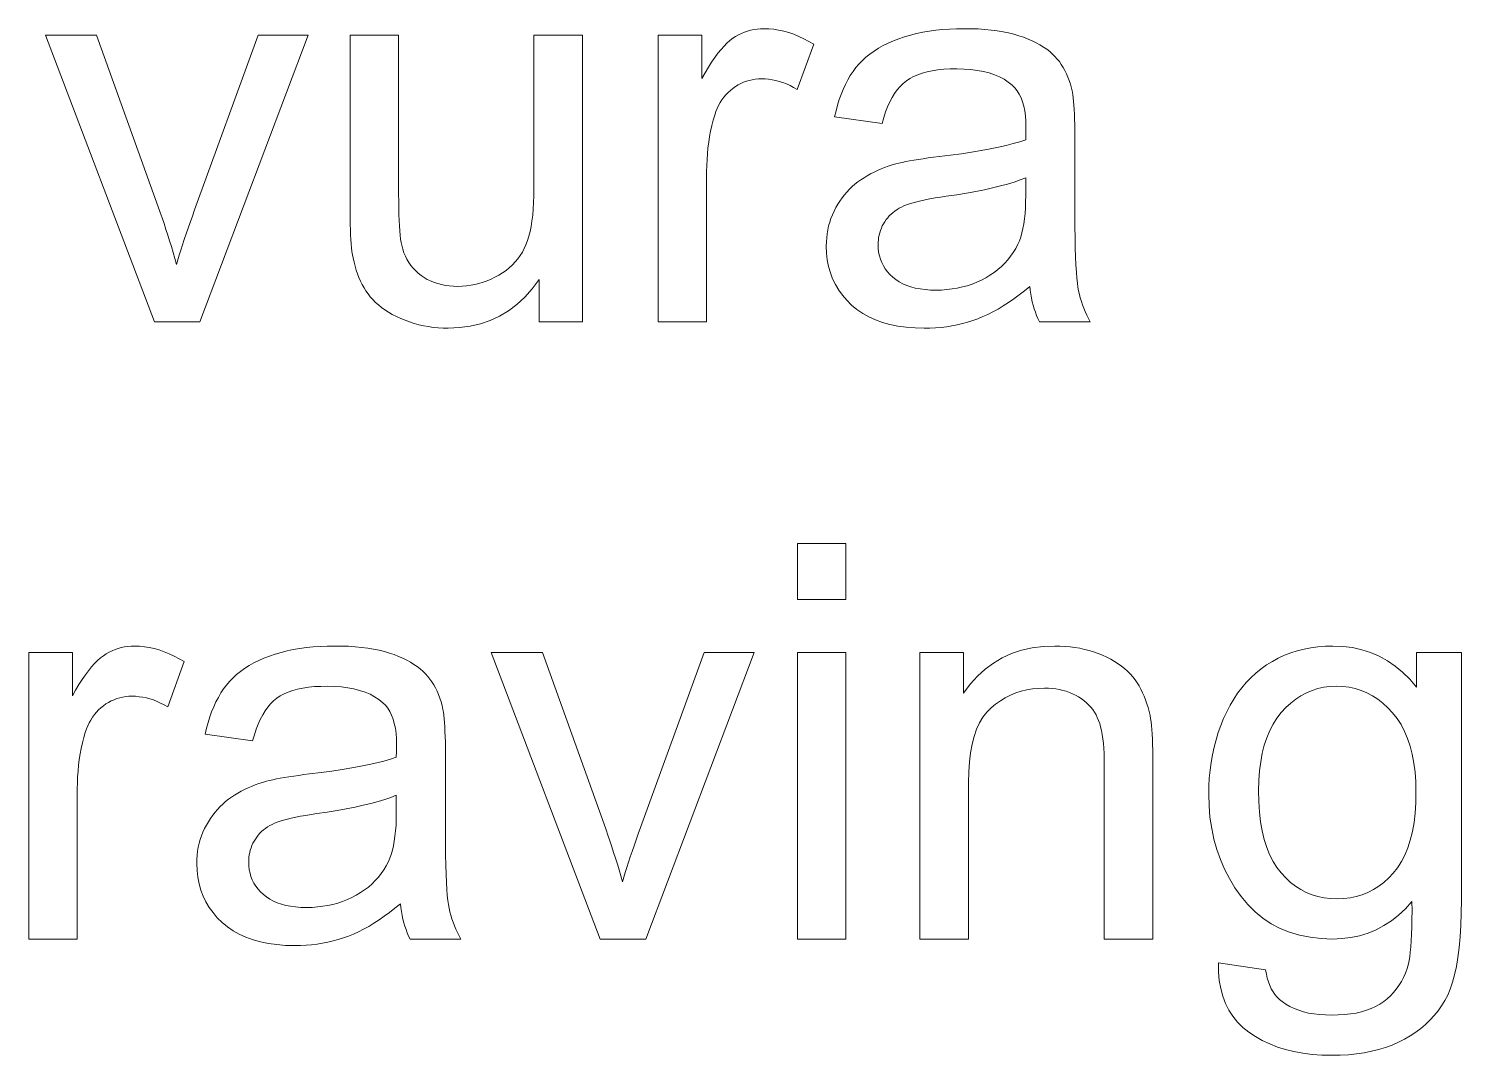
# Model space of a CAD drawing. Extents: x 0 to 297, y 0 to 420.
# Drawn here: x 228.39 to 239.25, y 386.01 to 393.8 of the extents above; entities that cross this region are included whole.
import ezdxf

# ---------------------------------------------------------------- set-up
doc = ezdxf.new("R2010")
doc.units = 0

msp = doc.modelspace()

# ---------------------------------------------------------------- linework, layer by layer
at = {"color": 7, "lineweight": 13}
for points in [[(233.158, 391.578), (233.158, 393.751), (233.489, 393.751), (233.489, 393.422), (233.515, 393.466), (233.539, 393.508), (233.564, 393.546), (233.588, 393.582), (233.611, 393.614), (233.635, 393.642), (233.658, 393.668), (233.68, 393.691), (233.702, 393.71), (233.724, 393.727), (233.745, 393.741), (233.768, 393.753), (233.79, 393.764), (233.813, 393.774), (233.837, 393.782), (233.86, 393.789), (233.885, 393.794), (233.909, 393.797), (233.935, 393.8), (233.96, 393.8), (233.997, 393.799), (234.035, 393.796), (234.072, 393.79), (234.11, 393.781), (234.148, 393.771), (234.186, 393.758), (234.224, 393.742), (234.262, 393.724), (234.3, 393.704), (234.339, 393.682), (234.212, 393.34), (234.185, 393.355), (234.158, 393.369), (234.131, 393.381), (234.104, 393.391), (234.077, 393.4), (234.05, 393.407), (234.023, 393.413), (233.996, 393.417), (233.969, 393.419), (233.942, 393.42), (233.918, 393.419), (233.894, 393.417), (233.871, 393.413), (233.849, 393.408), (233.827, 393.402), (233.806, 393.394), (233.785, 393.384), (233.764, 393.373), (233.744, 393.361), (233.725, 393.347), (233.706, 393.332), (233.688, 393.316), (233.672, 393.298), (233.657, 393.28), (233.642, 393.26), (233.629, 393.24), (233.617, 393.218), (233.606, 393.195), (233.596, 393.171), (233.588, 393.145), (233.576, 393.106), (233.566, 393.065), (233.556, 393.024), (233.548, 392.982), (233.542, 392.94), (233.536, 392.896), (233.532, 392.852), (233.529, 392.808), (233.527, 392.762), (233.526, 392.716), (233.526, 391.578)], [(235.976, 391.846), (235.935, 391.812), (235.895, 391.781), (235.854, 391.751), (235.815, 391.723), (235.775, 391.698), (235.736, 391.674), (235.697, 391.653), (235.658, 391.633), (235.62, 391.616), (235.582, 391.6), (235.544, 391.587), (235.505, 391.575), (235.466, 391.564), (235.426, 391.555), (235.386, 391.547), (235.345, 391.54), (235.303, 391.535), (235.261, 391.532), (235.219, 391.53), (235.176, 391.529), (235.106, 391.531), (235.039, 391.536), (234.976, 391.545), (234.916, 391.557), (234.859, 391.573), (234.806, 391.592), (234.755, 391.615), (234.709, 391.641), (234.665, 391.671), (234.625, 391.704), (234.589, 391.74), (234.556, 391.778), (234.527, 391.818), (234.502, 391.859), (234.481, 391.903), (234.464, 391.949), (234.45, 391.996), (234.44, 392.046), (234.435, 392.097), (234.433, 392.151), (234.434, 392.183), (234.436, 392.214), (234.439, 392.244), (234.444, 392.274), (234.451, 392.304), (234.459, 392.333), (234.468, 392.361), (234.479, 392.389), (234.492, 392.416), (234.505, 392.443), (234.52, 392.468), (234.536, 392.493), (234.553, 392.517), (234.571, 392.54), (234.589, 392.561), (234.609, 392.582), (234.629, 392.602), (234.65, 392.62), (234.673, 392.638), (234.696, 392.654), (234.72, 392.67), (234.744, 392.685), (234.769, 392.699), (234.795, 392.712), (234.821, 392.724), (234.848, 392.736), (234.875, 392.747), (234.903, 392.757), (234.932, 392.767), (234.961, 392.775), (234.984, 392.781), (235.009, 392.786), (235.036, 392.792), (235.065, 392.798), (235.097, 392.803), (235.131, 392.809), (235.167, 392.814), (235.205, 392.82), (235.245, 392.825), (235.288, 392.83), (235.375, 392.841), (235.457, 392.852), (235.535, 392.864), (235.607, 392.876), (235.675, 392.889), (235.739, 392.902), (235.797, 392.915), (235.851, 392.929), (235.901, 392.943), (235.945, 392.957), (235.945, 392.972), (235.946, 392.985), (235.946, 392.998), (235.946, 393.009), (235.947, 393.019), (235.947, 393.028), (235.947, 393.036), (235.947, 393.043), (235.947, 393.049), (235.947, 393.053), (235.946, 393.097), (235.943, 393.138), (235.938, 393.176), (235.93, 393.212), (235.921, 393.245), (235.91, 393.276), (235.896, 393.303), (235.88, 393.328), (235.863, 393.351), (235.843, 393.371), (235.813, 393.394), (235.781, 393.416), (235.746, 393.434), (235.708, 393.45), (235.667, 393.464), (235.624, 393.475), (235.578, 393.484), (235.529, 393.49), (235.478, 393.494), (235.423, 393.495), (235.373, 393.495), (235.325, 393.492), (235.28, 393.487), (235.237, 393.481), (235.197, 393.473), (235.16, 393.463), (235.126, 393.451), (235.095, 393.437), (235.066, 393.422), (235.04, 393.404), (235.015, 393.385), (234.993, 393.362), (234.971, 393.337), (234.951, 393.309), (234.932, 393.278), (234.914, 393.245), (234.898, 393.208), (234.883, 393.169), (234.869, 393.127), (234.856, 393.082), (234.496, 393.131), (234.507, 393.177), (234.518, 393.22), (234.531, 393.262), (234.546, 393.302), (234.561, 393.34), (234.578, 393.377), (234.596, 393.411), (234.615, 393.444), (234.636, 393.475), (234.658, 393.505), (234.681, 393.532), (234.707, 393.559), (234.734, 393.584), (234.764, 393.608), (234.796, 393.63), (234.829, 393.652), (234.865, 393.672), (234.902, 393.69), (234.942, 393.708), (234.983, 393.724), (235.027, 393.738), (235.071, 393.751), (235.117, 393.763), (235.164, 393.773), (235.213, 393.781), (235.263, 393.788), (235.314, 393.793), (235.367, 393.797), (235.421, 393.8), (235.476, 393.8), (235.531, 393.8), (235.584, 393.798), (235.634, 393.794), (235.682, 393.79), (235.729, 393.784), (235.773, 393.777), (235.815, 393.768), (235.855, 393.758), (235.893, 393.747), (235.929, 393.735), (235.963, 393.721), (235.995, 393.707), (236.025, 393.693), (236.053, 393.677), (236.08, 393.661), (236.104, 393.644), (236.127, 393.627), (236.148, 393.608), (236.167, 393.59), (236.184, 393.57), (236.2, 393.55), (236.215, 393.528), (236.229, 393.506), (236.242, 393.482), (236.254, 393.458), (236.265, 393.432), (236.275, 393.406), (236.284, 393.378), (236.292, 393.349), (236.299, 393.319), (236.303, 393.299), (236.306, 393.276), (236.308, 393.249), (236.311, 393.22), (236.313, 393.187), (236.315, 393.152), (236.316, 393.113), (236.317, 393.072), (236.317, 393.027), (236.318, 392.98), (236.318, 392.489), (236.318, 392.39), (236.318, 392.298), (236.32, 392.214), (236.321, 392.138), (236.323, 392.069), (236.326, 392.008), (236.329, 391.954), (236.333, 391.908), (236.337, 391.87), (236.341, 391.839), (236.346, 391.812), (236.352, 391.785), (236.359, 391.758), (236.367, 391.732), (236.376, 391.706), (236.386, 391.68), (236.397, 391.654), (236.408, 391.628), (236.421, 391.603), (236.434, 391.578), (236.049, 391.578), (236.038, 391.601), (236.028, 391.625), (236.019, 391.65), (236.01, 391.676), (236.002, 391.702), (235.995, 391.729), (235.989, 391.757), (235.984, 391.786), (235.979, 391.816)], [(229.339, 391.578), (228.513, 393.751), (228.901, 393.751), (229.368, 392.45), (229.383, 392.407), (229.398, 392.365), (229.412, 392.322), (229.427, 392.278), (229.441, 392.235), (229.454, 392.191), (229.468, 392.147), (229.481, 392.102), (229.494, 392.057), (229.507, 392.012), (229.517, 392.047), (229.528, 392.083), (229.54, 392.121), (229.553, 392.16), (229.566, 392.201), (229.58, 392.243), (229.595, 392.287), (229.611, 392.331), (229.627, 392.378), (229.644, 392.425), (230.127, 393.751), (230.506, 393.751), (229.683, 391.578)], [(232.255, 391.578), (232.255, 391.897), (232.203, 391.827), (232.147, 391.765), (232.087, 391.709), (232.023, 391.661), (231.956, 391.621), (231.885, 391.588), (231.811, 391.562), (231.733, 391.544), (231.651, 391.533), (231.566, 391.529), (231.528, 391.53), (231.49, 391.532), (231.453, 391.535), (231.416, 391.541), (231.38, 391.547), (231.344, 391.555), (231.309, 391.565), (231.274, 391.576), (231.24, 391.589), (231.207, 391.603), (231.174, 391.618), (231.143, 391.633), (231.114, 391.65), (231.087, 391.667), (231.061, 391.686), (231.037, 391.705), (231.015, 391.724), (230.995, 391.745), (230.976, 391.766), (230.959, 391.788), (230.943, 391.811), (230.929, 391.834), (230.915, 391.859), (230.902, 391.885), (230.89, 391.912), (230.879, 391.94), (230.869, 391.968), (230.861, 391.998), (230.853, 392.029), (230.845, 392.061), (230.841, 392.084), (230.837, 392.109), (230.834, 392.137), (230.831, 392.168), (230.829, 392.201), (230.827, 392.237), (230.825, 392.275), (230.824, 392.316), (230.823, 392.359), (230.823, 392.405), (230.823, 393.751), (231.191, 393.751), (231.191, 392.546), (231.192, 392.49), (231.192, 392.438), (231.193, 392.39), (231.195, 392.345), (231.197, 392.304), (231.199, 392.267), (231.202, 392.234), (231.206, 392.205), (231.21, 392.179), (231.214, 392.157), (231.222, 392.129), (231.231, 392.101), (231.242, 392.076), (231.254, 392.051), (231.268, 392.027), (231.284, 392.005), (231.301, 391.984), (231.319, 391.965), (231.339, 391.946), (231.361, 391.929), (231.384, 391.913), (231.408, 391.899), (231.433, 391.887), (231.46, 391.876), (231.487, 391.867), (231.515, 391.859), (231.545, 391.853), (231.575, 391.849), (231.607, 391.847), (231.639, 391.846), (231.672, 391.847), (231.705, 391.849), (231.737, 391.854), (231.769, 391.86), (231.8, 391.867), (231.831, 391.877), (231.862, 391.888), (231.892, 391.9), (231.921, 391.915), (231.951, 391.931), (231.979, 391.949), (232.005, 391.967), (232.03, 391.987), (232.053, 392.009), (232.075, 392.031), (232.094, 392.055), (232.112, 392.08), (232.129, 392.106), (232.143, 392.134), (232.156, 392.162), (232.168, 392.193), (232.178, 392.226), (232.187, 392.262), (232.195, 392.3), (232.201, 392.341), (232.207, 392.385), (232.211, 392.432), (232.214, 392.481), (232.216, 392.532), (232.217, 392.587), (232.217, 393.751), (232.585, 393.751), (232.585, 391.578)], [(235.945, 392.669), (235.903, 392.653), (235.857, 392.637), (235.807, 392.622), (235.753, 392.607), (235.694, 392.593), (235.632, 392.579), (235.566, 392.566), (235.496, 392.553), (235.422, 392.541), (235.343, 392.53), (235.299, 392.523), (235.258, 392.516), (235.219, 392.509), (235.183, 392.502), (235.15, 392.495), (235.119, 392.487), (235.091, 392.48), (235.065, 392.472), (235.042, 392.464), (235.022, 392.456), (235.004, 392.447), (234.986, 392.438), (234.97, 392.428), (234.954, 392.417), (234.939, 392.405), (234.925, 392.393), (234.911, 392.38), (234.899, 392.366), (234.888, 392.352), (234.877, 392.336), (234.867, 392.32), (234.858, 392.304), (234.851, 392.287), (234.844, 392.27), (234.838, 392.253), (234.834, 392.235), (234.83, 392.217), (234.828, 392.199), (234.826, 392.18), (234.826, 392.161), (234.827, 392.132), (234.83, 392.104), (234.836, 392.077), (234.844, 392.051), (234.854, 392.026), (234.866, 392.002), (234.88, 391.979), (234.897, 391.957), (234.916, 391.936), (234.937, 391.916), (234.961, 391.897), (234.986, 391.88), (235.013, 391.866), (235.043, 391.853), (235.075, 391.842), (235.108, 391.833), (235.144, 391.826), (235.182, 391.821), (235.222, 391.818), (235.264, 391.817), (235.306, 391.818), (235.347, 391.821), (235.387, 391.826), (235.426, 391.832), (235.465, 391.841), (235.502, 391.851), (235.539, 391.863), (235.574, 391.877), (235.609, 391.893), (235.642, 391.91), (235.674, 391.93), (235.705, 391.95), (235.734, 391.973), (235.761, 391.996), (235.786, 392.021), (235.809, 392.047), (235.831, 392.074), (235.851, 392.103), (235.869, 392.134), (235.886, 392.165), (235.897, 392.191), (235.907, 392.22), (235.916, 392.251), (235.924, 392.284), (235.93, 392.32), (235.936, 392.358), (235.94, 392.398), (235.943, 392.441), (235.944, 392.486), (235.945, 392.534)], [(234.214, 389.472), (234.214, 389.896), (234.582, 389.896), (234.582, 389.472)], [(228.386, 386.896), (228.386, 389.069), (228.717, 389.069), (228.717, 388.74), (228.742, 388.784), (228.767, 388.826), (228.792, 388.864), (228.816, 388.899), (228.839, 388.931), (228.862, 388.96), (228.885, 388.986), (228.908, 389.009), (228.93, 389.028), (228.952, 389.045), (228.973, 389.059), (228.995, 389.071), (229.018, 389.082), (229.041, 389.092), (229.064, 389.1), (229.088, 389.106), (229.112, 389.112), (229.137, 389.115), (229.162, 389.117), (229.188, 389.118), (229.225, 389.117), (229.263, 389.113), (229.3, 389.108), (229.338, 389.099), (229.376, 389.089), (229.414, 389.075), (229.452, 389.06), (229.49, 389.042), (229.528, 389.022), (229.566, 389), (229.44, 388.658), (229.413, 388.673), (229.386, 388.686), (229.359, 388.698), (229.332, 388.709), (229.305, 388.718), (229.278, 388.725), (229.251, 388.73), (229.224, 388.734), (229.196, 388.737), (229.169, 388.738), (229.146, 388.737), (229.122, 388.735), (229.099, 388.731), (229.077, 388.726), (229.055, 388.719), (229.033, 388.711), (229.012, 388.702), (228.992, 388.691), (228.972, 388.679), (228.953, 388.665), (228.934, 388.65), (228.916, 388.634), (228.9, 388.616), (228.884, 388.598), (228.87, 388.578), (228.857, 388.557), (228.845, 388.536), (228.834, 388.513), (228.824, 388.489), (228.815, 388.463), (228.804, 388.424), (228.793, 388.383), (228.784, 388.342), (228.776, 388.3), (228.769, 388.258), (228.764, 388.214), (228.76, 388.17), (228.757, 388.125), (228.755, 388.08), (228.754, 388.034), (228.754, 386.896)], [(231.204, 387.164), (231.163, 387.13), (231.122, 387.098), (231.082, 387.069), (231.042, 387.041), (231.003, 387.016), (230.964, 386.992), (230.925, 386.971), (230.886, 386.951), (230.848, 386.934), (230.81, 386.918), (230.772, 386.905), (230.733, 386.893), (230.694, 386.882), (230.654, 386.872), (230.613, 386.865), (230.573, 386.858), (230.531, 386.853), (230.489, 386.85), (230.447, 386.847), (230.403, 386.847), (230.333, 386.848), (230.267, 386.854), (230.203, 386.862), (230.143, 386.875), (230.087, 386.89), (230.033, 386.91), (229.983, 386.932), (229.937, 386.959), (229.893, 386.988), (229.853, 387.022), (229.816, 387.058), (229.784, 387.096), (229.755, 387.135), (229.73, 387.177), (229.709, 387.221), (229.691, 387.267), (229.678, 387.314), (229.668, 387.364), (229.663, 387.415), (229.661, 387.469), (229.661, 387.5), (229.664, 387.532), (229.667, 387.562), (229.672, 387.592), (229.679, 387.622), (229.687, 387.65), (229.696, 387.679), (229.707, 387.707), (229.719, 387.734), (229.733, 387.76), (229.748, 387.786), (229.764, 387.811), (229.781, 387.835), (229.799, 387.858), (229.817, 387.879), (229.837, 387.9), (229.857, 387.92), (229.878, 387.938), (229.9, 387.956), (229.924, 387.972), (229.947, 387.988), (229.972, 388.003), (229.997, 388.017), (230.022, 388.03), (230.049, 388.042), (230.075, 388.054), (230.103, 388.065), (230.131, 388.075), (230.159, 388.084), (230.189, 388.093), (230.211, 388.099), (230.236, 388.104), (230.264, 388.11), (230.293, 388.116), (230.325, 388.121), (230.359, 388.127), (230.395, 388.132), (230.433, 388.137), (230.473, 388.143), (230.516, 388.148), (230.603, 388.159), (230.685, 388.17), (230.762, 388.182), (230.835, 388.194), (230.903, 388.207), (230.967, 388.219), (231.025, 388.233), (231.079, 388.246), (231.128, 388.261), (231.173, 388.275), (231.173, 388.29), (231.174, 388.303), (231.174, 388.316), (231.174, 388.327), (231.174, 388.337), (231.175, 388.346), (231.175, 388.354), (231.175, 388.361), (231.175, 388.367), (231.175, 388.371), (231.174, 388.415), (231.171, 388.456), (231.166, 388.494), (231.158, 388.53), (231.149, 388.563), (231.137, 388.594), (231.124, 388.621), (231.108, 388.646), (231.09, 388.669), (231.071, 388.688), (231.041, 388.712), (231.009, 388.733), (230.974, 388.752), (230.936, 388.768), (230.895, 388.782), (230.852, 388.793), (230.806, 388.802), (230.757, 388.808), (230.705, 388.812), (230.651, 388.813), (230.6, 388.812), (230.553, 388.81), (230.507, 388.805), (230.465, 388.799), (230.425, 388.79), (230.388, 388.78), (230.354, 388.769), (230.322, 388.755), (230.293, 388.74), (230.267, 388.722), (230.243, 388.703), (230.22, 388.68), (230.199, 388.655), (230.179, 388.627), (230.16, 388.596), (230.142, 388.562), (230.126, 388.526), (230.111, 388.487), (230.097, 388.445), (230.084, 388.4), (229.724, 388.449), (229.735, 388.494), (229.746, 388.538), (229.759, 388.58), (229.773, 388.62), (229.789, 388.658), (229.806, 388.694), (229.824, 388.729), (229.843, 388.762), (229.864, 388.793), (229.886, 388.822), (229.909, 388.85), (229.935, 388.877), (229.962, 388.902), (229.992, 388.926), (230.023, 388.948), (230.057, 388.97), (230.092, 388.99), (230.13, 389.008), (230.17, 389.025), (230.211, 389.041), (230.254, 389.056), (230.299, 389.069), (230.345, 389.081), (230.392, 389.091), (230.441, 389.099), (230.491, 389.106), (230.542, 389.111), (230.595, 389.115), (230.649, 389.117), (230.704, 389.118), (230.759, 389.118), (230.811, 389.116), (230.862, 389.112), (230.91, 389.108), (230.956, 389.102), (231.001, 389.095), (231.043, 389.086), (231.083, 389.076), (231.121, 389.065), (231.157, 389.053), (231.19, 389.039), (231.222, 389.025), (231.253, 389.01), (231.281, 388.995), (231.307, 388.979), (231.332, 388.962), (231.355, 388.944), (231.376, 388.926), (231.395, 388.907), (231.412, 388.888), (231.428, 388.868), (231.443, 388.846), (231.457, 388.824), (231.47, 388.8), (231.482, 388.776), (231.493, 388.75), (231.503, 388.723), (231.512, 388.696), (231.52, 388.667), (231.527, 388.637), (231.53, 388.617), (231.534, 388.594), (231.536, 388.567), (231.539, 388.538), (231.541, 388.505), (231.542, 388.47), (231.544, 388.431), (231.545, 388.39), (231.545, 388.345), (231.545, 388.298), (231.545, 387.806), (231.546, 387.707), (231.546, 387.616), (231.547, 387.532), (231.549, 387.456), (231.551, 387.387), (231.554, 387.326), (231.557, 387.272), (231.56, 387.226), (231.564, 387.188), (231.569, 387.157), (231.574, 387.13), (231.58, 387.103), (231.587, 387.076), (231.595, 387.05), (231.604, 387.023), (231.614, 386.997), (231.624, 386.972), (231.636, 386.946), (231.649, 386.921), (231.662, 386.896), (231.277, 386.896), (231.266, 386.919), (231.256, 386.943), (231.247, 386.968), (231.238, 386.994), (231.23, 387.02), (231.223, 387.047), (231.217, 387.075), (231.212, 387.104), (231.207, 387.134)], [(235.143, 386.896), (235.143, 389.069), (235.474, 389.069), (235.474, 388.76), (235.524, 388.828), (235.579, 388.889), (235.637, 388.943), (235.7, 388.989), (235.767, 389.029), (235.838, 389.061), (235.914, 389.086), (235.994, 389.104), (236.078, 389.115), (236.166, 389.118), (236.205, 389.117), (236.243, 389.115), (236.281, 389.112), (236.318, 389.107), (236.355, 389.101), (236.39, 389.093), (236.426, 389.084), (236.46, 389.073), (236.494, 389.061), (236.527, 389.048), (236.559, 389.033), (236.59, 389.018), (236.619, 389.001), (236.646, 388.984), (236.671, 388.966), (236.695, 388.947), (236.717, 388.927), (236.738, 388.906), (236.757, 388.885), (236.774, 388.862), (236.79, 388.839), (236.805, 388.815), (236.819, 388.79), (236.831, 388.764), (236.843, 388.737), (236.854, 388.709), (236.864, 388.681), (236.873, 388.652), (236.881, 388.621), (236.888, 388.59), (236.892, 388.568), (236.896, 388.543), (236.899, 388.515), (236.902, 388.484), (236.904, 388.45), (236.906, 388.412), (236.907, 388.372), (236.908, 388.328), (236.909, 388.282), (236.909, 388.232), (236.909, 386.896), (236.541, 386.896), (236.541, 388.218), (236.54, 388.262), (236.539, 388.303), (236.537, 388.343), (236.534, 388.38), (236.53, 388.414), (236.525, 388.447), (236.52, 388.477), (236.513, 388.505), (236.506, 388.531), (236.498, 388.554), (236.488, 388.576), (236.478, 388.597), (236.466, 388.617), (236.453, 388.636), (236.438, 388.655), (236.422, 388.672), (236.405, 388.688), (236.386, 388.704), (236.366, 388.719), (236.345, 388.732), (236.323, 388.745), (236.3, 388.756), (236.276, 388.766), (236.251, 388.775), (236.226, 388.782), (236.2, 388.788), (236.173, 388.793), (236.146, 388.796), (236.117, 388.798), (236.088, 388.799), (236.042, 388.797), (235.997, 388.793), (235.953, 388.785), (235.91, 388.775), (235.869, 388.762), (235.829, 388.745), (235.79, 388.726), (235.753, 388.703), (235.717, 388.678), (235.682, 388.65), (235.65, 388.617), (235.621, 388.579), (235.595, 388.536), (235.573, 388.487), (235.554, 388.433), (235.539, 388.374), (235.527, 388.309), (235.518, 388.239), (235.513, 388.164), (235.511, 388.083), (235.511, 386.896)], [(237.406, 386.716), (237.764, 386.663), (237.77, 386.63), (237.776, 386.6), (237.785, 386.571), (237.795, 386.544), (237.807, 386.519), (237.82, 386.496), (237.835, 386.475), (237.851, 386.455), (237.869, 386.437), (237.889, 386.421), (237.918, 386.402), (237.948, 386.384), (237.98, 386.369), (238.015, 386.356), (238.051, 386.344), (238.09, 386.335), (238.13, 386.328), (238.173, 386.323), (238.217, 386.32), (238.264, 386.319), (238.314, 386.32), (238.361, 386.323), (238.407, 386.328), (238.45, 386.335), (238.49, 386.344), (238.529, 386.356), (238.565, 386.369), (238.598, 386.384), (238.63, 386.402), (238.659, 386.421), (238.685, 386.442), (238.711, 386.465), (238.734, 386.49), (238.755, 386.516), (238.775, 386.544), (238.793, 386.573), (238.809, 386.604), (238.824, 386.637), (238.836, 386.672), (238.847, 386.708), (238.852, 386.733), (238.857, 386.762), (238.861, 386.797), (238.865, 386.837), (238.868, 386.882), (238.87, 386.932), (238.872, 386.986), (238.873, 387.046), (238.874, 387.111), (238.873, 387.18), (238.824, 387.126), (238.772, 387.078), (238.718, 387.035), (238.661, 386.998), (238.602, 386.967), (238.541, 386.941), (238.477, 386.921), (238.411, 386.907), (238.343, 386.899), (238.272, 386.896), (238.184, 386.899), (238.101, 386.909), (238.021, 386.925), (237.946, 386.948), (237.874, 386.977), (237.807, 387.012), (237.744, 387.054), (237.684, 387.103), (237.629, 387.158), (237.578, 387.219), (237.531, 387.285), (237.49, 387.354), (237.453, 387.425), (237.421, 387.498), (237.394, 387.575), (237.372, 387.654), (237.355, 387.735), (237.342, 387.819), (237.335, 387.906), (237.333, 387.995), (237.334, 388.056), (237.337, 388.117), (237.343, 388.177), (237.351, 388.236), (237.361, 388.294), (237.373, 388.351), (237.388, 388.407), (237.405, 388.462), (237.424, 388.516), (237.445, 388.569), (237.469, 388.62), (237.494, 388.669), (237.522, 388.716), (237.551, 388.76), (237.583, 388.802), (237.617, 388.841), (237.652, 388.878), (237.69, 388.913), (237.73, 388.945), (237.771, 388.975), (237.815, 389.002), (237.86, 389.027), (237.906, 389.048), (237.954, 389.067), (238.004, 389.082), (238.055, 389.095), (238.107, 389.105), (238.161, 389.112), (238.217, 389.117), (238.274, 389.118), (238.349, 389.115), (238.422, 389.106), (238.493, 389.09), (238.56, 389.068), (238.625, 389.04), (238.687, 389.006), (238.746, 388.966), (238.803, 388.919), (238.857, 388.866), (238.908, 388.807), (238.908, 389.069), (239.248, 389.069), (239.248, 387.19), (239.247, 387.092), (239.244, 386.999), (239.239, 386.913), (239.231, 386.832), (239.222, 386.757), (239.211, 386.688), (239.197, 386.625), (239.182, 386.568), (239.164, 386.517), (239.145, 386.471), (239.123, 386.43), (239.098, 386.39), (239.072, 386.352), (239.043, 386.316), (239.011, 386.282), (238.977, 386.249), (238.941, 386.218), (238.902, 386.189), (238.861, 386.162), (238.817, 386.137), (238.771, 386.113), (238.723, 386.092), (238.673, 386.074), (238.621, 386.058), (238.567, 386.045), (238.511, 386.033), (238.453, 386.025), (238.392, 386.019), (238.33, 386.015), (238.266, 386.014), (238.189, 386.016), (238.116, 386.021), (238.046, 386.03), (237.979, 386.042), (237.914, 386.058), (237.853, 386.077), (237.795, 386.1), (237.739, 386.126), (237.687, 386.156), (237.637, 386.189), (237.592, 386.226), (237.552, 386.266), (237.516, 386.31), (237.485, 386.357), (237.46, 386.408), (237.439, 386.462), (237.424, 386.52), (237.413, 386.582), (237.407, 386.647)], [(232.72, 386.896), (231.893, 389.069), (232.282, 389.069), (232.749, 387.768), (232.764, 387.725), (232.778, 387.683), (232.793, 387.64), (232.807, 387.596), (232.821, 387.553), (232.835, 387.509), (232.849, 387.464), (232.862, 387.42), (232.875, 387.375), (232.888, 387.33), (232.898, 387.365), (232.909, 387.401), (232.921, 387.439), (232.933, 387.478), (232.947, 387.519), (232.961, 387.561), (232.976, 387.604), (232.991, 387.649), (233.008, 387.695), (233.025, 387.743), (233.508, 389.069), (233.886, 389.069), (233.064, 386.896)], [(234.214, 386.896), (234.214, 389.069), (234.582, 389.069), (234.582, 386.896)], [(237.711, 388.021), (237.713, 387.938), (237.718, 387.859), (237.726, 387.786), (237.738, 387.716), (237.754, 387.651), (237.772, 387.591), (237.794, 387.536), (237.82, 387.485), (237.849, 387.439), (237.881, 387.397), (237.916, 387.36), (237.952, 387.326), (237.991, 387.297), (238.031, 387.271), (238.072, 387.25), (238.116, 387.232), (238.161, 387.218), (238.208, 387.209), (238.256, 387.203), (238.307, 387.201), (238.357, 387.203), (238.405, 387.209), (238.451, 387.218), (238.496, 387.232), (238.54, 387.25), (238.582, 387.271), (238.622, 387.296), (238.66, 387.326), (238.697, 387.359), (238.732, 387.396), (238.765, 387.437), (238.794, 387.483), (238.82, 387.533), (238.842, 387.588), (238.861, 387.647), (238.877, 387.711), (238.889, 387.779), (238.897, 387.851), (238.902, 387.928), (238.904, 388.009), (238.902, 388.087), (238.897, 388.161), (238.888, 388.231), (238.876, 388.297), (238.86, 388.359), (238.84, 388.417), (238.817, 388.471), (238.791, 388.522), (238.761, 388.568), (238.727, 388.611), (238.691, 388.649), (238.653, 388.684), (238.614, 388.714), (238.574, 388.74), (238.532, 388.763), (238.489, 388.781), (238.444, 388.795), (238.397, 388.805), (238.35, 388.811), (238.3, 388.813), (238.252, 388.811), (238.205, 388.805), (238.16, 388.795), (238.116, 388.781), (238.073, 388.763), (238.032, 388.741), (237.993, 388.716), (237.955, 388.686), (237.918, 388.652), (237.883, 388.614), (237.85, 388.572), (237.821, 388.526), (237.795, 388.477), (237.773, 388.423), (237.754, 388.366), (237.739, 388.305), (237.727, 388.24), (237.718, 388.171), (237.713, 388.098)], [(231.173, 387.987), (231.131, 387.97), (231.085, 387.955), (231.035, 387.94), (230.98, 387.925), (230.922, 387.911), (230.86, 387.897), (230.794, 387.884), (230.724, 387.871), (230.649, 387.859), (230.571, 387.847), (230.527, 387.841), (230.486, 387.834), (230.447, 387.827), (230.411, 387.82), (230.377, 387.813), (230.347, 387.805), (230.318, 387.798), (230.293, 387.79), (230.27, 387.782), (230.25, 387.774), (230.232, 387.765), (230.214, 387.756), (230.197, 387.746), (230.182, 387.735), (230.167, 387.723), (230.152, 387.711), (230.139, 387.698), (230.127, 387.684), (230.115, 387.669), (230.105, 387.654), (230.095, 387.638), (230.086, 387.622), (230.079, 387.605), (230.072, 387.588), (230.066, 387.571), (230.062, 387.553), (230.058, 387.535), (230.056, 387.517), (230.054, 387.498), (230.054, 387.479), (230.055, 387.45), (230.058, 387.422), (230.064, 387.395), (230.071, 387.369), (230.081, 387.344), (230.094, 387.32), (230.108, 387.297), (230.125, 387.275), (230.144, 387.254), (230.165, 387.233), (230.188, 387.215), (230.214, 387.198), (230.241, 387.183), (230.271, 387.171), (230.302, 387.16), (230.336, 387.151), (230.372, 387.144), (230.41, 387.139), (230.45, 387.136), (230.491, 387.135), (230.534, 387.136), (230.575, 387.139), (230.615, 387.144), (230.654, 387.15), (230.693, 387.159), (230.73, 387.169), (230.766, 387.181), (230.802, 387.195), (230.836, 387.211), (230.87, 387.228), (230.902, 387.248), (230.933, 387.268), (230.962, 387.29), (230.989, 387.314), (231.014, 387.339), (231.037, 387.365), (231.059, 387.392), (231.079, 387.421), (231.097, 387.451), (231.114, 387.483), (231.125, 387.509), (231.135, 387.538), (231.144, 387.569), (231.152, 387.602), (231.158, 387.638), (231.163, 387.676), (231.168, 387.716), (231.171, 387.759), (231.172, 387.804), (231.173, 387.851)]]:
    msp.add_lwpolyline(points, close=True, dxfattribs=at)

doc.saveas('drawing.dxf')
